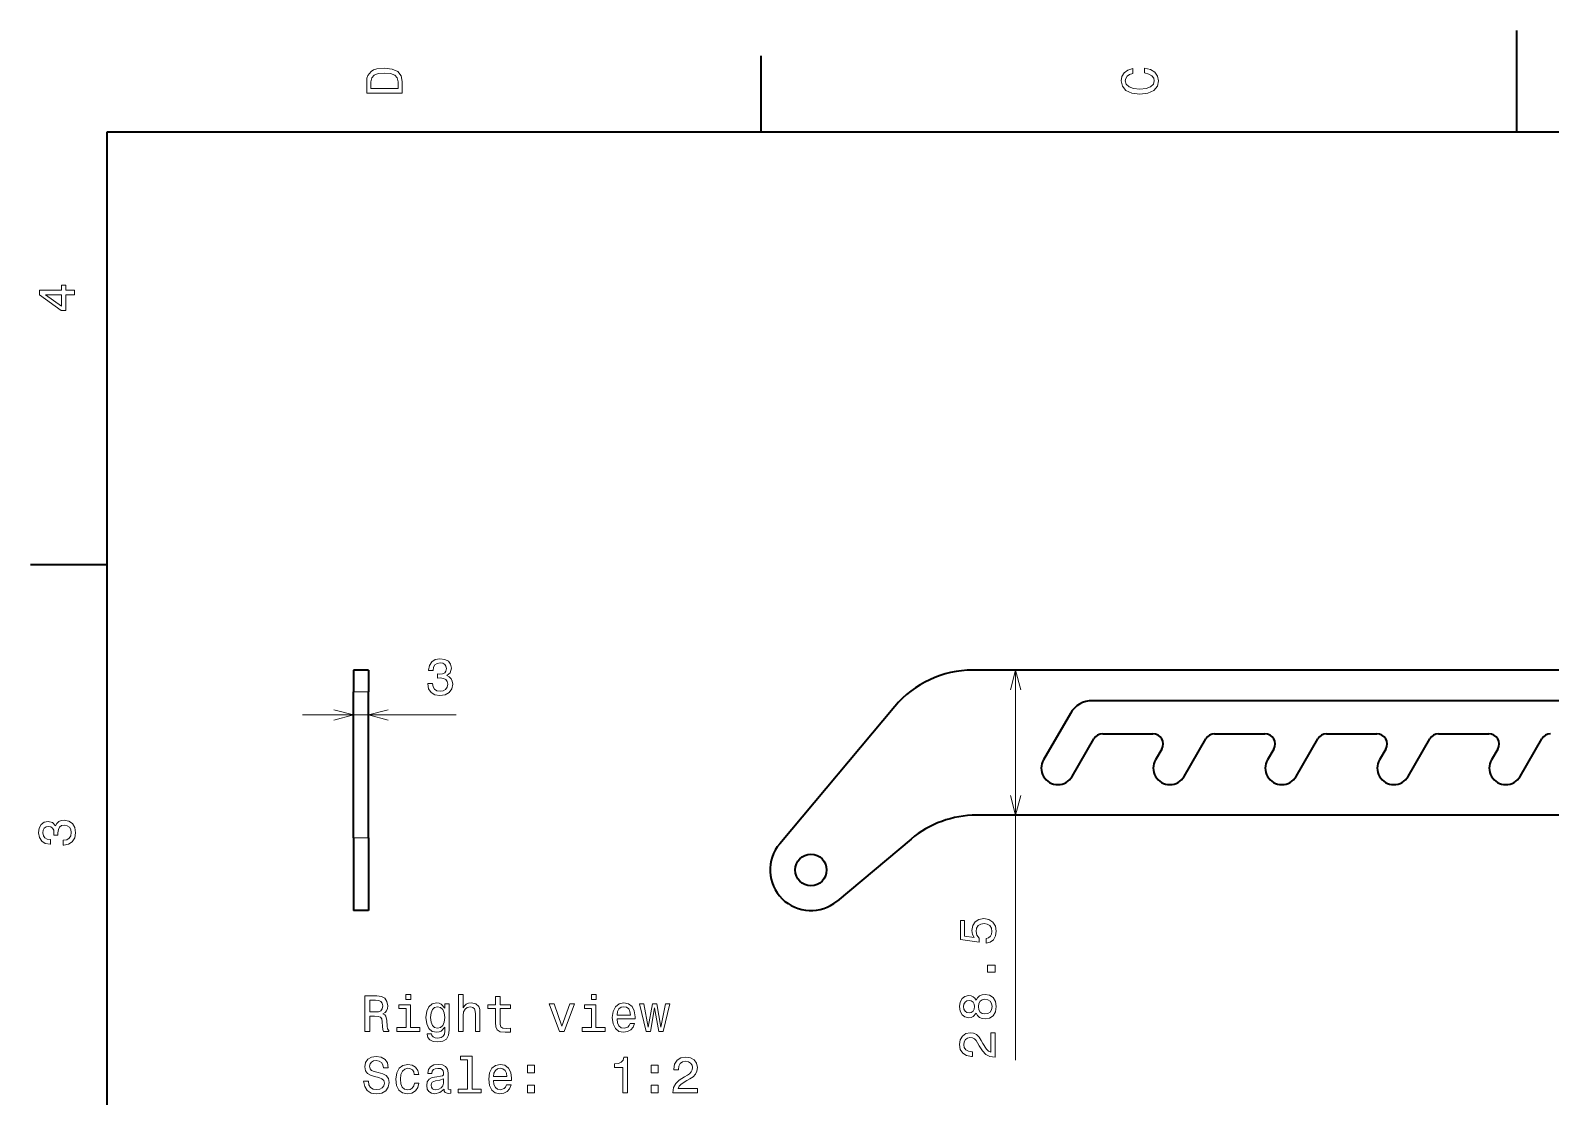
# Model space of a CAD drawing. Extents: x 0 to 297, y 0 to 210.
# Drawn here: x 2.5 to 151.8, y 105.3 to 210 of the extents above; entities that cross this region are included whole.
import ezdxf

# ---------------------------------------------------------------- set-up
doc = ezdxf.new("R2010")
doc.units = 0

msp = doc.modelspace()

# ---------------------------------------------------------------- linework, layer by layer
at = {"color": 7, "lineweight": 35, "ltscale": 0.25}
msp.add_line((148.5, 200), (148.5, 210), dxfattribs=at)
at = {"color": 7, "lineweight": 35, "ltscale": 0.1875}
for p, q in [((74.300003, 200), (74.300003, 207.5)), ((10, 157.5), (2.5, 157.5))]:
    msp.add_line(p, q, dxfattribs=at)
at = {"color": 7, "lineweight": 35}
for p, q in [((287, 200), (10, 200)), ((10, 200), (10, 10)), ((216.443649, 147.158234), (95.075974, 147.158234)), ((216.443649, 144.158234), (106.821136, 144.158234)), ((213.608063, 132.908234), (95.435471, 132.908234))]:
    msp.add_line(p, q, dxfattribs=at)
at = {"color": 7, "lineweight": 35, "ltscale": 0.053322}
for p, q in [((34.224609, 147.158234), (34.224609, 145.02536)), ((35.724609, 147.158234), (35.724609, 145.02536))]:
    msp.add_line(p, q, dxfattribs=at)
at = {"color": 7, "lineweight": 35, "ltscale": 0.0375}
for p, q in [((35.724609, 147.158234), (34.224609, 147.158234)), ((35.724609, 123.533234), (34.224609, 123.533234)), ((35.724609, 123.533234), (34.224609, 123.533234))]:
    msp.add_line(p, q, dxfattribs=at)
at = {"color": 7, "lineweight": 13}
msp.add_line((99.283234, 108.84787), (99.283234, 147.158234), dxfattribs=at)
at = {"color": 7, "lineweight": 13, "ltscale": 0.0375}
for p, q in [((35.724609, 145.02536), (34.224609, 145.02536)), ((35.724609, 130.680084), (34.224609, 130.680084))]:
    msp.add_line(p, q, dxfattribs=at)
at = {"color": 7, "lineweight": 35, "ltscale": 0.358632}
for p, q in [((34.224609, 130.680084), (34.224609, 145.02536)), ((35.724609, 130.680084), (35.724609, 145.02536))]:
    msp.add_line(p, q, dxfattribs=at)
at = {"color": 7, "lineweight": 35, "ltscale": 0.439978}
msp.add_line((87.415527, 143.586105), (76.103027, 130.104385), dxfattribs=at)
at = {"color": 7, "lineweight": 13, "ltscale": 0.377492}
msp.add_line((29.224609, 142.757172), (44.324272, 142.757172), dxfattribs=at)
at = {"color": 7, "lineweight": 13, "ltscale": 0.056705}
for p, q in [((34.224609, 143.02536), (34.224609, 140.757172)), ((35.724609, 143.02536), (35.724609, 140.757172))]:
    msp.add_line(p, q, dxfattribs=at)
at = {"color": 7, "lineweight": 35, "ltscale": 0.131708}
msp.add_line((104.656067, 142.908234), (102.021912, 138.345734), dxfattribs=at)
at = {"color": 7, "lineweight": 35, "ltscale": 0.106449}
for p, q in [((104.836487, 136.720734), (106.965469, 140.408234)), ((115.836487, 136.720734), (117.965469, 140.408234)), ((126.836487, 136.720734), (128.965469, 140.408234)), ((137.836487, 136.720734), (139.965469, 140.408234)), ((148.836487, 136.720734), (150.965469, 140.408234))]:
    msp.add_line(p, q, dxfattribs=at)
at = {"color": 7, "lineweight": 35, "ltscale": 0.123446}
for p, q in [((107.831497, 140.908234), (112.769318, 140.908234)), ((118.831497, 140.908234), (123.769318, 140.908234)), ((129.831497, 140.908234), (134.769318, 140.908234)), ((140.831497, 140.908234), (145.769318, 140.908234))]:
    msp.add_line(p, q, dxfattribs=at)
at = {"color": 7, "lineweight": 35, "ltscale": 0.030672}
for p, q in [((113.635345, 139.408234), (113.021912, 138.345734)), ((124.635345, 139.408234), (124.021912, 138.345734)), ((135.635345, 139.408234), (135.021912, 138.345734)), ((146.635345, 139.408234), (146.021912, 138.345734))]:
    msp.add_line(p, q, dxfattribs=at)
at = {"color": 7, "lineweight": 35, "ltscale": 0.178671}
for p, q in [((34.224609, 130.680084), (34.224609, 123.533234)), ((35.724609, 130.680084), (35.724609, 123.533234))]:
    msp.add_line(p, q, dxfattribs=at)
at = {"color": 7, "lineweight": 35, "ltscale": 0.237233}
msp.add_line((89.007599, 130.56868), (81.738342, 124.469055), dxfattribs=at)
at = {"color": 7, "lineweight": 13}
for points in [[(35.533215, 204.994965), (35.533215, 203.829971), (39.033215, 203.829971), (39.033215, 204.994965), (38.922264, 205.544678), (38.584366, 205.953171), (38.034657, 206.205338), (37.283215, 206.296112), (36.516644, 206.215424), (36.21405, 206.114563), (35.971977, 205.973343), (35.644165, 205.56485), (35.563473, 205.297562)], [(111.93206, 205.817017), (112.35569, 205.716141), (112.658287, 205.549713), (112.844887, 205.317734), (112.905403, 205.045395), (112.814629, 204.71759), (112.54229, 204.460388), (112.098488, 204.28891), (111.483215, 204.233429), (110.872986, 204.28891), (110.424141, 204.455338), (110.151802, 204.71254), (110.055984, 205.045395), (110.106415, 205.287476), (110.247627, 205.494247), (110.474571, 205.655624), (110.787247, 205.766571), (110.787247, 206.245682), (110.308144, 206.094391), (109.94503, 205.832138), (109.718086, 205.474075), (109.637398, 205.045395), (109.763474, 204.510818), (110.116501, 204.10231), (110.696472, 203.840057), (111.483215, 203.749283), (112.269958, 203.840057), (112.84993, 204.10231), (113.208, 204.510818), (113.329041, 205.045395), (113.233215, 205.51442), (112.965927, 205.892654), (112.527161, 206.159943), (111.93206, 206.301163)], [(35.951801, 204.959656), (36.027451, 205.342941), (36.259438, 205.605194), (36.672985, 205.761536), (37.283215, 205.811966), (37.873272, 205.756485), (38.286816, 205.600143), (38.533936, 205.332855), (38.614628, 204.959656), (38.614628, 204.298996), (35.951801, 204.298996)], [(6.833213, 184.02739), (6.833213, 184.481277), (5.965778, 184.481277), (5.965778, 184.98056), (5.56232, 184.98056), (5.56232, 184.481277), (3.408862, 184.481277), (3.408862, 184.022339), (5.521974, 182.489197), (5.965778, 182.489197), (5.965778, 184.02739)], [(5.56232, 182.912827), (3.993876, 184.02739), (5.56232, 184.02739)], [(41.535366, 145.856598), (41.535366, 145.821289), (41.616058, 145.337143), (41.853088, 144.97403), (42.226288, 144.742035), (42.720528, 144.656311), (43.245022, 144.742035), (43.638393, 144.963943), (43.890556, 145.316971), (43.981331, 145.770859), (43.940987, 146.068405), (43.830036, 146.310486), (43.648479, 146.497086), (43.406403, 146.633255), (43.734215, 146.905579), (43.850208, 147.33931), (43.774559, 147.732681), (43.557701, 148.030228), (43.204674, 148.216827), (42.720528, 148.282379), (42.266636, 148.201691), (41.918652, 147.979797), (41.691708, 147.62677), (41.616058, 147.157745), (41.616058, 147.122437), (42.064907, 147.122437), (42.105251, 147.445221), (42.236374, 147.6772), (42.448193, 147.818405), (42.745743, 147.868835), (43.007988, 147.828491), (43.199631, 147.722595), (43.315628, 147.551117), (43.361015, 147.319122), (43.315628, 147.072021), (43.194588, 146.905579), (42.982773, 146.804718), (42.695309, 146.77446), (42.498623, 146.77951), (42.498623, 146.381088), (42.745743, 146.391174), (43.063465, 146.345795), (43.300499, 146.224747), (43.441708, 146.028061), (43.492138, 145.770859), (43.436665, 145.478348), (43.290409, 145.26149), (43.058422, 145.125336), (42.750786, 145.079941), (42.43306, 145.130371), (42.201073, 145.281662), (42.054821, 145.523743), (41.999344, 145.856598)], [(5.73379, 129.979111), (5.769093, 129.979111), (6.253242, 130.059799), (6.616354, 130.296829), (6.848343, 130.670029), (6.934078, 131.164276), (6.848343, 131.688766), (6.626441, 132.082138), (6.273415, 132.334305), (5.819525, 132.425079), (5.521974, 132.384735), (5.279899, 132.273788), (5.0933, 132.092224), (4.957133, 131.850143), (4.684798, 132.177963), (4.251081, 132.293961), (3.857709, 132.218307), (3.560158, 132.00145), (3.373559, 131.648422), (3.307997, 131.164276), (3.388689, 130.710388), (3.610591, 130.362396), (3.963617, 130.135452), (4.432637, 130.059799), (4.46794, 130.059799), (4.46794, 130.508652), (4.145173, 130.548996), (3.913184, 130.680115), (3.771974, 130.891937), (3.721542, 131.189484), (3.761888, 131.451736), (3.867795, 131.643372), (4.039265, 131.759369), (4.271254, 131.804764), (4.518372, 131.759369), (4.684798, 131.638336), (4.785663, 131.426514), (4.815922, 131.139053), (4.810879, 130.942368), (5.209294, 130.942368), (5.199208, 131.189484), (5.244596, 131.507217), (5.365634, 131.744247), (5.56232, 131.885452), (5.819525, 131.935883), (6.112032, 131.880417), (6.328891, 131.734161), (6.465058, 131.502167), (6.510447, 131.194534), (6.460014, 130.876801), (6.308718, 130.644821), (6.066643, 130.498566), (5.73379, 130.443085)], [(96.370407, 120.323235), (96.783951, 120.434181), (97.10672, 120.681305), (97.308456, 121.044411), (97.384094, 121.508392), (97.29332, 122.017754), (97.046204, 122.416168), (96.652832, 122.668335), (96.148514, 122.764153), (95.679489, 122.678421), (95.311325, 122.43634), (95.074295, 122.058105), (94.988571, 121.568909), (95.049088, 121.190666), (95.215515, 120.898163), (94.27243, 121.039368), (94.27243, 122.57251), (93.858887, 122.57251), (93.858887, 120.701477), (95.714783, 120.424095), (95.714783, 120.827553), (95.477753, 121.120064), (95.392029, 121.493263), (95.447495, 121.816025), (95.608887, 122.063148), (95.856003, 122.219482), (96.173721, 122.274963), (96.49144, 122.219482), (96.738571, 122.058105), (96.894913, 121.810982), (96.950378, 121.493263), (96.915085, 121.225967), (96.799088, 121.019196), (96.617523, 120.867897), (96.370407, 120.792252)], [(97.283234, 117.489944), (97.283234, 118.185913), (96.531799, 118.185913), (96.531799, 117.489944)], [(35.367981, 111.676605), (35.837002, 111.676605), (35.837002, 113.154274), (36.316109, 113.154274), (36.669132, 113.139145), (36.891037, 113.068535), (37.012074, 112.902107), (37.062508, 112.604561), (37.087723, 112.150665), (37.117981, 111.853119), (37.178501, 111.676605), (37.708038, 111.676605), (37.708038, 111.772423), (37.592045, 111.913635), (37.551697, 112.175888), (37.516396, 112.740723), (37.43066, 113.159317), (37.314667, 113.290436), (37.13311, 113.386261), (37.334839, 113.512337), (37.476051, 113.68885), (37.56683, 113.910751), (37.597088, 114.178047), (37.526482, 114.601677), (37.324753, 114.919403), (36.991901, 115.111046), (36.53801, 115.176605), (35.367981, 115.176605)], [(39.856453, 115.297646), (39.387432, 115.297646), (39.387432, 114.79332), (39.856453, 114.79332)], [(44.556744, 111.676605), (45.000546, 111.676605), (45.000546, 113.240005), (45.045937, 113.598076), (45.192188, 113.860321), (45.419136, 114.021706), (45.721725, 114.082222), (45.963802, 114.031792), (46.115101, 113.895622), (46.19075, 113.668678), (46.215965, 113.366089), (46.215965, 111.676605), (46.659767, 111.676605), (46.659767, 113.456863), (46.639595, 113.814934), (46.548817, 114.112488), (46.251266, 114.384819), (45.787289, 114.480637), (45.53513, 114.445335), (45.318268, 114.349518), (45.136711, 114.198219), (45.000546, 113.991447), (45.000546, 115.297646), (44.556744, 115.297646)], [(48.187866, 113.915802), (48.187866, 112.559174), (48.218124, 112.120407), (48.359337, 111.817818), (48.641758, 111.641304), (49.120865, 111.580788), (49.645359, 111.606003), (49.645359, 111.989288), (49.262074, 111.959023), (48.914093, 111.999374), (48.727493, 112.12545), (48.646801, 112.337265), (48.631668, 112.634819), (48.631668, 113.915802), (49.645359, 113.915802), (49.645359, 114.294037), (48.631668, 114.294037), (48.631668, 115.085831), (48.187866, 115.085831), (48.187866, 114.294037), (47.421295, 114.294037), (47.421295, 113.915802)], [(58.072594, 115.297646), (57.603573, 115.297646), (57.603573, 114.79332), (58.072594, 114.79332)], [(95.397064, 113.476547), (95.538284, 113.219337), (95.73497, 113.042831), (95.982086, 112.931877), (96.279633, 112.896576), (96.728485, 112.977264), (97.076462, 113.209251), (97.29837, 113.587494), (97.384094, 114.101906), (97.29837, 114.611275), (97.076462, 114.989517), (96.728485, 115.221504), (96.279633, 115.307236), (95.982086, 115.266891), (95.73497, 115.16098), (95.538284, 114.979431), (95.397064, 114.727264), (95.276031, 114.928993), (95.109604, 115.070206), (94.907867, 115.155937), (94.660751, 115.186203), (94.302689, 115.105507), (94.015228, 114.893692), (93.828629, 114.550751), (93.758011, 114.101906), (93.828629, 113.648018), (94.015228, 113.305077), (94.302689, 113.088219), (94.660751, 113.012566), (94.907867, 113.037788), (95.109604, 113.12352)], [(36.406887, 114.747932), (36.714523, 114.717674), (36.931381, 114.621849), (37.067551, 114.445335), (37.112938, 114.167961), (37.062508, 113.87545), (36.926338, 113.698936), (36.694351, 113.608162), (36.376625, 113.582947), (35.837002, 113.582947), (35.837002, 114.747932)], [(39.841324, 112.049805), (39.841324, 114.294037), (38.701553, 114.294037), (38.701553, 113.915802), (39.397522, 113.915802), (39.397522, 112.049805), (38.489738, 112.049805), (38.489738, 111.676605), (40.759193, 111.676605), (40.759193, 112.049805)], [(43.628788, 111.797646), (43.628788, 114.384819), (43.205158, 114.384819), (43.205158, 113.94606), (42.857174, 114.344475), (42.645359, 114.445335), (42.408325, 114.480637), (41.979652, 114.379776), (41.646801, 114.097351), (41.429939, 113.643463), (41.354294, 113.033234), (41.429939, 112.417961), (41.646801, 111.964066), (41.979652, 111.676605), (42.408325, 111.580788), (42.650402, 111.616089), (42.852131, 111.706863), (43.205158, 112.090149), (43.205158, 111.706863), (43.16481, 111.404274), (43.05386, 111.187408), (42.842045, 111.061333), (42.524323, 111.015945), (42.246944, 111.046204), (42.050259, 111.121849), (41.934265, 111.252975), (41.89896, 111.429489), (41.470287, 111.429489), (41.470287, 111.409317), (41.535851, 111.086548), (41.737579, 110.844475), (42.060345, 110.688133), (42.499107, 110.63266), (43.023602, 110.708305), (43.371582, 110.92012), (43.568268, 111.288277)], [(41.813225, 113.033234), (41.858616, 113.482079), (41.994781, 113.814934), (42.206596, 114.01162), (42.489017, 114.082222), (42.786568, 114.01162), (43.008472, 113.814934), (43.144638, 113.482079), (43.195068, 113.033234), (43.144638, 112.574303), (43.008472, 112.24649), (42.786568, 112.044762), (42.489017, 111.979202), (42.206596, 112.044762), (41.994781, 112.24649), (41.858616, 112.579346)], [(54.476768, 111.676605), (54.945793, 111.676605), (55.934265, 114.384819), (55.47533, 114.384819), (54.713802, 112.201103), (53.937145, 114.384819), (53.473167, 114.384819)], [(58.057465, 112.049805), (58.057465, 114.294037), (56.917694, 114.294037), (56.917694, 113.915802), (57.613663, 113.915802), (57.613663, 112.049805), (56.705879, 112.049805), (56.705879, 111.676605), (58.975334, 111.676605), (58.975334, 112.049805)], [(60.125187, 112.902107), (61.900402, 112.902107), (61.905445, 113.108879), (61.824753, 113.68885), (61.602852, 114.122574), (61.249825, 114.384819), (60.780807, 114.480637), (60.321873, 114.379776), (59.968849, 114.097351), (59.741901, 113.63842), (59.661209, 113.033234), (59.736858, 112.412918), (59.963802, 111.959023), (60.311787, 111.676605), (60.765678, 111.580788), (61.15905, 111.646347), (61.481815, 111.817818), (61.718849, 112.090149), (61.855011, 112.453262), (61.416252, 112.453262), (61.325474, 112.251534), (61.194351, 112.100235), (60.821152, 111.979202), (60.533688, 112.034676), (60.31683, 112.211189), (60.175621, 112.49865), (60.125187, 112.886978)], [(60.125187, 113.275307), (60.180664, 113.623291), (60.31683, 113.880493), (60.523602, 114.036835), (60.795937, 114.092308), (61.063225, 114.036835), (61.269997, 113.880493), (61.39608, 113.623291), (61.441467, 113.275307)], [(63.413368, 111.676605), (63.816826, 113.976318), (64.220291, 111.676605), (64.643921, 111.676605), (65.309624, 114.384819), (64.880951, 114.384819), (64.432098, 112.085106), (64.033691, 114.384819), (63.594925, 114.384819), (63.19651, 112.085106), (62.747665, 114.384819), (62.324036, 114.384819), (62.989738, 111.676605)], [(94.701096, 113.491676), (94.479202, 113.532021), (94.307724, 113.653061), (94.201828, 113.844704), (94.161469, 114.101906), (94.201828, 114.354065), (94.307724, 114.545708), (94.479202, 114.666748), (94.701096, 114.712135), (94.92804, 114.666748), (95.104553, 114.545708), (95.220551, 114.354065), (95.255859, 114.101906), (95.215515, 113.844704), (95.104553, 113.653061), (94.92804, 113.532021)], [(96.269547, 113.380722), (96.002258, 113.426117), (95.800522, 113.572365), (95.669403, 113.799309), (95.624008, 114.101906), (95.669403, 114.39946), (95.800522, 114.626404), (96.002258, 114.772652), (96.269547, 114.82309), (96.557007, 114.772652), (96.773865, 114.626404), (96.915085, 114.39946), (96.960464, 114.101906), (96.915085, 113.799309), (96.773865, 113.572365), (96.557007, 113.426117)], [(97.283234, 109.135338), (97.283234, 111.540955), (96.849518, 111.540955), (96.849518, 109.639656), (96.612488, 109.745567), (96.415802, 109.927124), (96.057724, 110.486923), (95.906433, 110.78447), (95.689575, 111.117325), (95.437408, 111.354355), (95.139862, 111.490524), (94.801971, 111.540955), (94.378342, 111.455223), (94.045486, 111.218185), (93.833664, 110.85508), (93.758011, 110.386055), (93.84375, 109.901909), (94.08078, 109.533752), (94.45903, 109.296722), (94.958313, 109.216026), (95.028915, 109.216026), (95.028915, 109.674957), (94.988571, 109.674957), (94.64563, 109.720352), (94.393463, 109.856514), (94.232086, 110.07338), (94.176605, 110.36084), (94.227036, 110.653343), (94.353119, 110.870209), (94.549805, 111.011414), (94.796921, 111.061852), (95.028915, 111.026543), (95.225601, 110.930725), (95.397064, 110.769341), (95.54837, 110.54744), (95.709747, 110.249886), (96.02243, 109.755653), (96.355286, 109.407669), (96.758743, 109.200897), (97.268097, 109.135338)], [(35.695789, 106.784676), (35.236858, 106.784676), (35.337723, 106.250092), (35.589882, 105.85672), (35.97821, 105.61969), (36.502708, 105.533958), (37.02216, 105.614647), (37.410488, 105.836548), (37.657608, 106.184532), (37.748386, 106.643463), (37.672737, 107.057007), (37.460922, 107.324303), (37.117981, 107.500816), (36.659046, 107.631935), (36.265675, 107.72776), (36.008472, 107.838707), (35.862217, 108.000092), (35.81683, 108.252258), (35.862217, 108.479202), (35.99334, 108.650673), (36.195072, 108.766663), (36.472446, 108.807007), (36.754868, 108.756577), (36.976772, 108.620407), (37.123024, 108.393463), (37.19363, 108.085831), (37.652565, 108.085831), (37.652565, 108.095917), (37.571873, 108.569977), (37.334839, 108.923004), (36.961639, 109.144905), (36.457317, 109.220551), (36.003429, 109.144905), (35.650402, 108.93309), (35.423458, 108.605278), (35.342766, 108.181648), (35.408325, 107.803406), (35.599968, 107.546204), (35.902565, 107.374733), (36.316109, 107.243607), (36.724609, 107.127617), (37.032246, 107.016663), (37.218845, 106.855278), (37.284409, 106.593033), (37.223888, 106.325745), (37.067551, 106.124016), (36.830517, 105.997932), (36.522881, 105.957588), (36.179939, 106.013062), (35.917694, 106.174446), (35.751266, 106.436691)], [(45.439308, 108.877617), (45.439308, 106.002975), (44.526482, 106.002975), (44.526482, 105.629776), (46.790894, 105.629776), (46.790894, 106.002975), (45.88311, 106.002975), (45.88311, 109.250816), (44.74334, 109.250816), (44.74334, 108.877617)], [(60.690025, 105.629776), (61.148964, 105.629776), (61.148964, 109.154991), (60.806023, 109.154991), (60.715244, 108.847359), (60.533688, 108.640579), (60.25631, 108.519547), (59.873024, 108.479202), (59.873024, 108.121132), (60.690025, 108.121132)], [(65.622299, 105.629776), (68.027924, 105.629776), (68.027924, 106.063492), (66.126625, 106.063492), (66.232529, 106.300522), (66.414093, 106.497208), (66.973892, 106.855278), (67.271439, 107.006577), (67.604294, 107.223434), (67.841324, 107.475601), (67.977493, 107.773148), (68.027924, 108.111046), (67.942184, 108.534676), (67.705154, 108.867531), (67.342041, 109.079346), (66.873024, 109.154991), (66.38887, 109.06926), (66.020721, 108.832222), (65.783684, 108.453987), (65.702995, 107.954704), (65.702995, 107.884102), (66.161926, 107.884102), (66.161926, 107.924446), (66.207321, 108.267387), (66.343483, 108.519547), (66.560341, 108.680931), (66.847809, 108.736404), (67.14032, 108.685974), (67.357178, 108.559891), (67.498383, 108.363205), (67.548813, 108.116089), (67.513512, 107.884102), (67.417694, 107.687416), (67.25631, 107.515945), (67.034409, 107.364647), (66.736855, 107.203262), (66.242622, 106.890579), (65.894638, 106.557732), (65.687866, 106.154274), (65.622299, 105.644905)], [(40.20948, 107.440292), (40.648239, 107.440292), (40.557465, 107.84375), (40.340603, 108.161476), (40.002708, 108.358162), (39.563946, 108.433807), (39.079796, 108.332947), (38.711639, 108.050522), (38.479652, 107.591591), (38.39896, 106.976318), (38.474609, 106.366089), (38.701553, 105.912193), (39.059624, 105.629776), (39.548817, 105.533958), (39.982536, 105.609604), (40.320431, 105.821419), (40.552418, 106.154274), (40.653282, 106.598076), (40.229652, 106.598076), (40.154003, 106.315659), (40.012794, 106.103836), (39.811066, 105.972717), (39.563946, 105.932373), (39.25631, 105.997932), (39.034409, 106.199661), (38.898239, 106.527473), (38.852852, 106.991447), (38.898239, 107.445335), (39.039452, 107.773148), (39.266396, 107.974876), (39.563946, 108.045479), (39.826195, 108.000092), (40.022881, 107.884102), (40.154003, 107.692459)], [(43.129509, 105.982803), (43.129509, 105.967674), (43.154724, 105.796204), (43.230373, 105.675163), (43.548096, 105.579346), (43.795216, 105.61969), (43.795216, 105.962631), (43.689308, 105.947502), (43.548096, 106.013062), (43.522881, 106.21479), (43.522881, 107.616806), (43.46236, 107.974876), (43.285851, 108.227036), (42.97821, 108.378334), (42.544495, 108.433807), (42.120865, 108.373291), (41.808182, 108.20182), (41.611496, 107.934532), (41.545937, 107.581505), (41.545937, 107.551247), (41.944351, 107.551247), (41.979652, 107.763062), (42.090603, 107.91436), (42.27216, 108.005135), (42.529366, 108.040436), (42.776482, 108.015221), (42.952995, 107.939575), (43.058903, 107.808449), (43.094208, 107.626892), (43.074032, 107.415077), (42.99334, 107.309174), (42.791611, 107.258736), (42.413368, 107.218391), (41.979652, 107.127617), (41.672016, 106.966232), (41.490459, 106.714073), (41.434982, 106.340874), (41.485416, 106.008018), (41.641758, 105.760902), (41.893917, 105.604561), (42.241901, 105.549088), (42.710922, 105.654991)], [(47.981094, 106.855278), (49.75631, 106.855278), (49.761353, 107.06205), (49.68066, 107.642021), (49.458759, 108.075745), (49.105736, 108.33799), (48.636711, 108.433807), (48.17778, 108.332947), (47.824753, 108.050522), (47.597809, 107.591591), (47.517117, 106.986404), (47.592766, 106.366089), (47.81971, 105.912193), (48.167694, 105.629776), (48.621582, 105.533958), (49.014954, 105.599518), (49.337723, 105.770988), (49.574753, 106.04332), (49.710922, 106.406433), (49.27216, 106.406433), (49.181381, 106.204704), (49.050259, 106.053406), (48.677059, 105.932373), (48.389595, 105.987846), (48.172737, 106.16436), (48.031525, 106.45182), (47.981094, 106.840149)], [(47.981094, 107.228477), (48.036568, 107.576462), (48.172737, 107.833664), (48.379509, 107.990005), (48.651844, 108.045479), (48.919136, 107.990005), (49.125908, 107.833664), (49.251987, 107.576462), (49.297379, 107.228477)], [(51.324753, 107.586548), (52.020721, 107.586548), (52.020721, 108.33799), (51.324753, 108.33799)], [(63.468845, 107.586548), (64.16481, 107.586548), (64.16481, 108.33799), (63.468845, 108.33799)], [(43.079079, 106.577904), (43.018559, 106.315659), (42.857174, 106.113922), (42.615101, 105.982803), (42.317551, 105.937416), (42.125908, 105.962631), (41.989738, 106.04332), (41.904003, 106.184532), (41.878788, 106.381218), (41.89896, 106.557732), (41.979652, 106.683807), (42.302418, 106.82502), (42.710922, 106.885536), (43.079079, 107.006577)], [(51.324753, 105.629776), (52.020721, 105.629776), (52.020721, 106.381218), (51.324753, 106.381218)], [(63.468845, 105.629776), (64.16481, 105.629776), (64.16481, 106.381218), (63.468845, 106.381218)]]:
    msp.add_lwpolyline(points, close=True, dxfattribs=at)
for points in [[(99.800873, 145.226379), (99.283234, 147.158234), (98.765594, 145.226379)], [(32.292759, 142.239532), (34.224609, 142.757172), (32.292759, 143.274811)], [(37.65646, 143.274811), (35.724609, 142.757172), (37.65646, 142.239532)], [(98.765594, 134.840088), (99.283234, 132.908234), (99.800873, 134.840088)]]:
    msp.add_lwpolyline(points, dxfattribs=at)
at = {"color": 7, "lineweight": 35}
msp.add_circle((79.167206, 127.533234), 1.55, dxfattribs=at)
for centre, radius, start, end in [((95.075974, 137.158234), 10, 90.000003, 139.999999), ((106.821136, 141.658234), 2.5, 90.000003, 149.999997), ((107.831497, 139.908234), 1, 90.000003, 149.999997), ((112.769318, 139.908234), 1, 329.999999, 90.000003), ((118.831497, 139.908234), 1, 90.000003, 149.999997), ((123.769318, 139.908234), 1, 329.999999, 90.000003), ((129.831497, 139.908234), 1, 90.000003, 149.999997), ((134.769318, 139.908234), 1, 329.999999, 90.000003), ((140.831497, 139.908234), 1, 90.000003, 149.999997), ((145.769318, 139.908234), 1, 329.999999, 90.000003), ((151.831497, 139.908234), 1, 90.000003, 149.999997), ((103.429199, 137.533234), 1.625, 149.999997, 329.999999), ((114.429199, 137.533234), 1.625, 149.999997, 329.999999), ((125.429199, 137.533234), 1.625, 149.999997, 329.999999), ((136.429199, 137.533234), 1.625, 149.999997, 329.999999), ((147.429199, 137.533234), 1.625, 149.999997, 329.999999), ((95.435471, 122.908234), 10, 90.000003, 130.000001), ((79.167206, 127.533234), 4, 139.999999, 310)]:
    msp.add_arc(centre, radius, start, end, dxfattribs=at)

doc.saveas('drawing.dxf')
